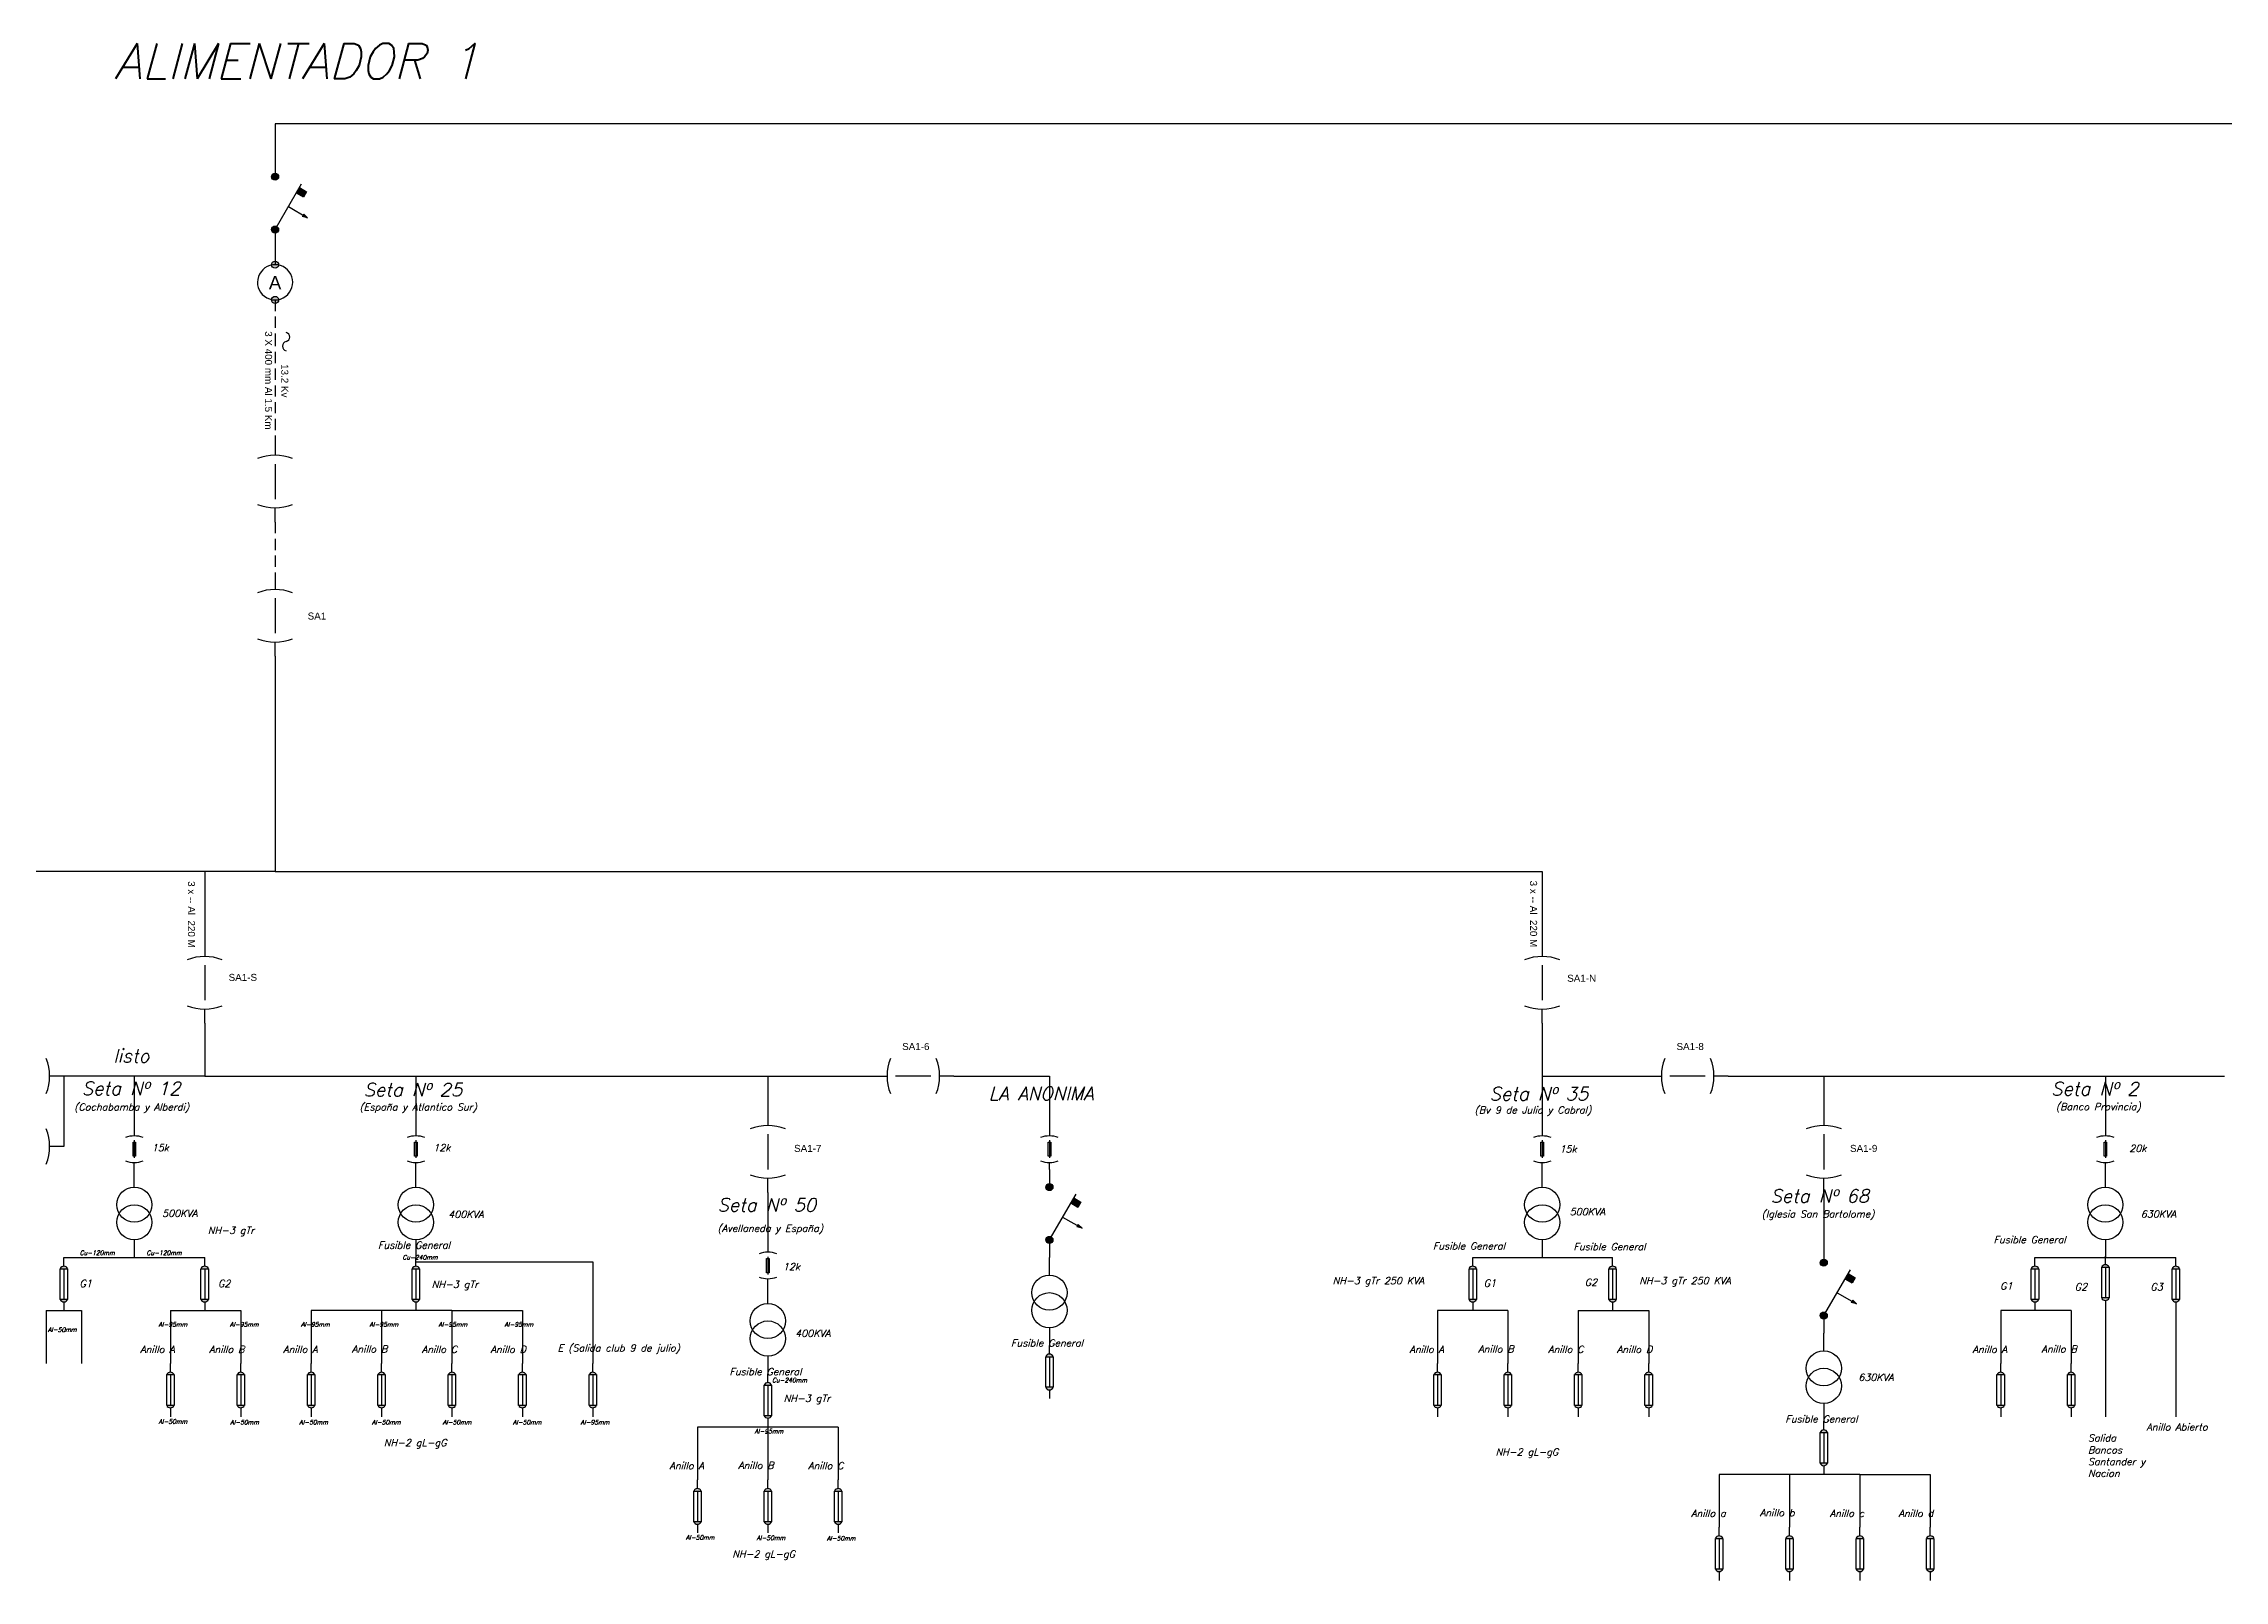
# Model space of a CAD drawing. Header units: millimetres. Extents: x 1875 to 17546, y 2661 to 4631.
# Drawn here: x 2631 to 3870, y 3259 to 4132 of the extents above; entities that cross this region are included whole.
import ezdxf

# ---------------------------------------------------------------- set-up
doc = ezdxf.new("R2010")
doc.units = ezdxf.units.MM
doc.linetypes.add('HIDDEN', pattern=[9.525, 6.35, -3.175])
doc.styles.add('IRAM', font='ROMANS.SHX', dxfattribs={"oblique": 15, "height": 2.5})
doc.styles.get("Standard").update_dxf_attribs({"font": 'arial.ttf'})

msp = doc.modelspace()

# ---------------------------------------------------------------- hatches: boundary and pattern name
h = msp.add_hatch(color=256)
h.dxf.hatch_style = 1
h.paths.add_polyline_path([(2764.1, 4056.8, 1), (2760.1, 4056.8, 1)])
h = msp.add_hatch(color=256)
h.dxf.hatch_style = 1
h.paths.add_polyline_path([(2778.2, 4045.2), (2780, 4048.3), (2776, 4050.6), (2774.2, 4047.5)])
h = msp.add_hatch(color=256)
h.dxf.hatch_style = 1
h.paths.add_polyline_path([(2764.1, 4026.8, 1), (2760.1, 4026.8, 1)])
h = msp.add_hatch(color=256)
h.dxf.hatch_style = 1
h.paths.add_polyline_path([(2778.5, 4035.6), (2778.1, 4034.9), (2780.6, 4033.5)])
h.paths.add_polyline_path([(2778.1, 4034.9), (2777.7, 4034.2), (2780.6, 4033.5)])
h = msp.add_hatch(color=256)
h.dxf.hatch_style = 1
h.paths.add_polyline_path([(2764.1, 3986.8, 1), (2760.1, 3986.8, 1)])
h.paths.add_polyline_path([(2760.1, 4006.8, 1), (2764.1, 4006.8, 1)])
h = msp.add_hatch(color=256)
h.dxf.hatch_style = 1
h.paths.add_polyline_path([(3204.1, 3482.5, 1), (3200.1, 3482.5, 1)])
h = msp.add_hatch(color=256)
h.dxf.hatch_style = 1
h.paths.add_polyline_path([(3218.2, 3470.9), (3220, 3474), (3216, 3476.4), (3214.2, 3473.3)])
h = msp.add_hatch(color=256)
h.dxf.hatch_style = 1
h.paths.add_polyline_path([(3218.5, 3461.3), (3218.1, 3460.6), (3220.6, 3459.2)])
h.paths.add_polyline_path([(3218.1, 3460.6), (3217.7, 3459.9), (3220.6, 3459.2)])
h = msp.add_hatch(color=256)
h.dxf.hatch_style = 1
h.paths.add_polyline_path([(3204.1, 3452.5, 1), (3200.1, 3452.5, 1)])
h = msp.add_hatch(color=256)
h.dxf.hatch_style = 1
h.paths.add_polyline_path([(2640, 3436.1), (2644.2, 3436.1, 0.672313)])
h.paths.add_polyline_path([(2644.2, 3418.7), (2640, 3418.7, 0.672313)])
h = msp.add_hatch(color=256)
h.dxf.hatch_style = 1
h.paths.add_polyline_path([(2720, 3436.1), (2724.2, 3436.1, 0.672313)])
h.paths.add_polyline_path([(2724.2, 3418.7), (2720, 3418.7, 0.672313)])
h = msp.add_hatch(color=256)
h.dxf.hatch_style = 1
h.paths.add_polyline_path([(2840, 3436.1), (2844.2, 3436.1, 0.672313)])
h.paths.add_polyline_path([(2844.2, 3418.7), (2840, 3418.7, 0.672313)])
h = msp.add_hatch(color=256)
h.dxf.hatch_style = 1
h.paths.add_polyline_path([(3440.5, 3436.1), (3444.7, 3436.1, 0.672313)])
h.paths.add_polyline_path([(3444.7, 3418.7), (3440.5, 3418.7, 0.672313)])
h = msp.add_hatch(color=256)
h.dxf.hatch_style = 1
h.paths.add_polyline_path([(3520, 3436.1), (3524.2, 3436.1, 0.672313)])
h.paths.add_polyline_path([(3524.2, 3418.7), (3520, 3418.7, 0.672313)])
h = msp.add_hatch(color=256)
h.dxf.hatch_style = 1
h.paths.add_polyline_path([(3644.1, 3439.5, 1), (3640.1, 3439.5, 1)])
h = msp.add_hatch(color=256)
h.dxf.hatch_style = 1
h.paths.add_polyline_path([(3658.2, 3427.9), (3660, 3430.9), (3656, 3433.3), (3654.2, 3430.2)])
h = msp.add_hatch(color=256)
h.dxf.hatch_style = 1
h.paths.add_polyline_path([(3760, 3436.1), (3764.2, 3436.1, 0.672313)])
h.paths.add_polyline_path([(3764.2, 3418.7), (3760, 3418.7, 0.672313)])
h = msp.add_hatch(color=256)
h.dxf.hatch_style = 1
h.paths.add_polyline_path([(3800, 3436.9), (3804.2, 3436.9, 0.672313)])
h.paths.add_polyline_path([(3804.2, 3419.5), (3800, 3419.5, 0.672313)])
h = msp.add_hatch(color=256)
h.dxf.hatch_style = 1
h.paths.add_polyline_path([(3840, 3436.1), (3844.2, 3436.1, 0.672313)])
h.paths.add_polyline_path([(3844.2, 3418.7), (3840, 3418.7, 0.672313)])
h = msp.add_hatch(color=256)
h.dxf.hatch_style = 1
h.paths.add_polyline_path([(3644.1, 3409.5, 1), (3640.1, 3409.5, 1)])
h = msp.add_hatch(color=256)
h.dxf.hatch_style = 1
h.paths.add_polyline_path([(3658.5, 3418.3), (3658.1, 3417.6), (3660.6, 3416.1)])
h.paths.add_polyline_path([(3658.1, 3417.6), (3657.7, 3416.9), (3660.6, 3416.1)])
h = msp.add_hatch(color=256)
h.dxf.hatch_style = 1
h.paths.add_polyline_path([(3200, 3386.1), (3204.2, 3386.1, 0.672313)])
h.paths.add_polyline_path([(3204.2, 3368.7), (3200, 3368.7, 0.672313)])
h = msp.add_hatch(color=256)
h.dxf.hatch_style = 1
h.paths.add_polyline_path([(2700.5, 3375.9), (2704.7, 3375.9, 0.672313)])
h.paths.add_polyline_path([(2704.7, 3358.4), (2700.5, 3358.4, 0.672313)])
h = msp.add_hatch(color=256)
h.dxf.hatch_style = 1
h.paths.add_polyline_path([(2740.5, 3375.9), (2744.7, 3375.9, 0.672313)])
h.paths.add_polyline_path([(2744.7, 3358.4), (2740.5, 3358.4, 0.672313)])
h = msp.add_hatch(color=256)
h.dxf.hatch_style = 1
h.paths.add_polyline_path([(2780.5, 3375.9), (2784.7, 3375.9, 0.672313)])
h.paths.add_polyline_path([(2784.7, 3358.4), (2780.5, 3358.4, 0.672313)])
h = msp.add_hatch(color=256)
h.dxf.hatch_style = 1
h.paths.add_polyline_path([(2820.5, 3375.9), (2824.7, 3375.9, 0.672313)])
h.paths.add_polyline_path([(2824.7, 3358.4), (2820.5, 3358.4, 0.672313)])
h = msp.add_hatch(color=256)
h.dxf.hatch_style = 1
h.paths.add_polyline_path([(2860.5, 3375.9), (2864.7, 3375.9, 0.672313)])
h.paths.add_polyline_path([(2864.7, 3358.4), (2860.5, 3358.4, 0.672313)])
h = msp.add_hatch(color=256)
h.dxf.hatch_style = 1
h.paths.add_polyline_path([(2900.5, 3375.9), (2904.7, 3375.9, 0.672313)])
h.paths.add_polyline_path([(2904.7, 3358.4), (2900.5, 3358.4, 0.672313)])
h = msp.add_hatch(color=256)
h.dxf.hatch_style = 1
h.paths.add_polyline_path([(2940.5, 3375.9), (2944.7, 3375.9, 0.672313)])
h.paths.add_polyline_path([(2944.7, 3358.4), (2940.5, 3358.4, 0.672313)])
h = msp.add_hatch(color=256)
h.dxf.hatch_style = 1
h.paths.add_polyline_path([(3040, 3370), (3044.2, 3370, 0.672313)])
h.paths.add_polyline_path([(3044.2, 3352.5), (3040, 3352.5, 0.672313)])
h = msp.add_hatch(color=256)
h.dxf.hatch_style = 1
h.paths.add_polyline_path([(3420.5, 3375.9), (3424.7, 3375.9, 0.672313)])
h.paths.add_polyline_path([(3424.7, 3358.4), (3420.5, 3358.4, 0.672313)])
h = msp.add_hatch(color=256)
h.dxf.hatch_style = 1
h.paths.add_polyline_path([(3460.5, 3375.9), (3464.7, 3375.9, 0.672313)])
h.paths.add_polyline_path([(3464.7, 3358.4), (3460.5, 3358.4, 0.672313)])
h = msp.add_hatch(color=256)
h.dxf.hatch_style = 1
h.paths.add_polyline_path([(3500.5, 3375.9), (3504.7, 3375.9, 0.672313)])
h.paths.add_polyline_path([(3504.7, 3358.4), (3500.5, 3358.4, 0.672313)])
h = msp.add_hatch(color=256)
h.dxf.hatch_style = 1
h.paths.add_polyline_path([(3540.5, 3375.9), (3544.7, 3375.9, 0.672313)])
h.paths.add_polyline_path([(3544.7, 3358.4), (3540.5, 3358.4, 0.672313)])
h = msp.add_hatch(color=256)
h.dxf.hatch_style = 1
h.paths.add_polyline_path([(3740.5, 3375.9), (3744.7, 3375.9, 0.672313)])
h.paths.add_polyline_path([(3744.7, 3358.4), (3740.5, 3358.4, 0.672313)])
h = msp.add_hatch(color=256)
h.dxf.hatch_style = 1
h.paths.add_polyline_path([(3780.5, 3375.9), (3784.7, 3375.9, 0.672313)])
h.paths.add_polyline_path([(3784.7, 3358.4), (3780.5, 3358.4, 0.672313)])
h = msp.add_hatch(color=256)
h.dxf.hatch_style = 1
h.paths.add_polyline_path([(3640, 3343.1), (3644.2, 3343.1, 0.672313)])
h.paths.add_polyline_path([(3644.2, 3325.6), (3640, 3325.6, 0.672313)])
h = msp.add_hatch(color=256)
h.dxf.hatch_style = 1
h.paths.add_polyline_path([(3000, 3309.7), (3004.2, 3309.7, 0.672313)])
h.paths.add_polyline_path([(3004.2, 3292.3), (3000, 3292.3, 0.672313)])
h = msp.add_hatch(color=256)
h.dxf.hatch_style = 1
h.paths.add_polyline_path([(3040, 3309.7), (3044.2, 3309.7, 0.672313)])
h.paths.add_polyline_path([(3044.2, 3292.3), (3040, 3292.3, 0.672313)])
h = msp.add_hatch(color=256)
h.dxf.hatch_style = 1
h.paths.add_polyline_path([(3080, 3309.7), (3084.2, 3309.7, 0.672313)])
h.paths.add_polyline_path([(3084.2, 3292.3), (3080, 3292.3, 0.672313)])
h = msp.add_hatch(color=256)
h.dxf.hatch_style = 1
h.paths.add_polyline_path([(3580.5, 3282.8), (3584.7, 3282.8, 0.672313)])
h.paths.add_polyline_path([(3584.7, 3265.3), (3580.5, 3265.3, 0.672313)])
h = msp.add_hatch(color=256)
h.dxf.hatch_style = 1
h.paths.add_polyline_path([(3620.5, 3282.8), (3624.7, 3282.8, 0.672313)])
h.paths.add_polyline_path([(3624.7, 3265.3), (3620.5, 3265.3, 0.672313)])
h = msp.add_hatch(color=256)
h.dxf.hatch_style = 1
h.paths.add_polyline_path([(3660.5, 3282.8), (3664.7, 3282.8, 0.672313)])
h.paths.add_polyline_path([(3664.7, 3265.3), (3660.5, 3265.3, 0.672313)])
h = msp.add_hatch(color=256)
h.dxf.hatch_style = 1
h.paths.add_polyline_path([(3700.5, 3282.8), (3704.7, 3282.8, 0.672313)])
h.paths.add_polyline_path([(3704.7, 3265.3), (3700.5, 3265.3, 0.672313)])

# ---------------------------------------------------------------- linework, layer by layer
for p, q in [((2762.1, 4086.8), (2762.1, 4066.8)), ((2762.1, 4066.8), (2762.1, 4056.8)), ((2762.1, 4026.8), (2777.2, 4052.7)), ((2769.7, 4039.8), (2780.6, 4033.5)), ((2778.5, 4035.6), (2777.7, 4034.2)), ((2780.6, 4033.5), (2777.7, 4034.2)), ((2780.6, 4033.5), (2778.5, 4035.6)), ((2780.6, 4033.5), (2780.6, 4033.5)), ((2762.1, 4026.8), (2762.1, 4016.8)), ((2762.1, 4016.8), (2762.1, 4006.8)), ((2762.1, 3906.6), (2762.1, 3898.5)), ((2762.1, 3893.5), (2762.1, 3873.5)), ((2762.1, 3860.5), (2762.1, 3868.5)), ((2762.1, 3830.4), (2762.1, 3822.3)), ((2762.1, 3817.3), (2762.1, 3797.3)), ((2762.1, 3784.2), (2762.1, 3792.3)), ((2722.1, 3621.8), (2722.1, 3613.7)), ((3482.1, 3621.8), (3482.1, 3613.7)), ((2722.1, 3608.7), (2722.1, 3588.7)), ((3482.1, 3608.7), (3482.1, 3588.7)), ((2722.1, 3575.6), (2722.1, 3583.7)), ((3482.1, 3575.6), (3482.1, 3583.7)), ((2642.1, 3545.6), (2634, 3545.6)), ((3101.6, 3545.6), (3109.7, 3545.6)), ((3134.7, 3545.6), (3114.7, 3545.6)), ((3147.8, 3545.6), (3139.7, 3545.6)), ((3541.6, 3545.6), (3549.7, 3545.6)), ((3574.7, 3545.6), (3554.7, 3545.6)), ((3587.8, 3545.6), (3579.7, 3545.6)), ((3861.6, 3545.6), (3869.7, 3545.6)), ((3042.1, 3525.6), (3042.1, 3517.5)), ((3642.1, 3525.6), (3642.1, 3517.5)), ((2682.1, 3515.6), (2682.1, 3511.6)), ((2682.1, 3509.1), (2682.1, 3499.1)), ((2842.1, 3515.6), (2842.1, 3511.6)), ((2842.1, 3509.1), (2842.1, 3499.1)), ((3042.1, 3512.5), (3042.1, 3492.5)), ((3202.1, 3515.6), (3202.1, 3511.6)), ((3202.1, 3509.1), (3202.1, 3499.1)), ((3482.1, 3515.6), (3482.1, 3511.6)), ((3482.1, 3509.1), (3482.1, 3499.1)), ((3642.1, 3512.5), (3642.1, 3492.5)), ((3802.1, 3515.6), (3802.1, 3511.6)), ((3802.1, 3509.1), (3802.1, 3499.1)), ((2642.1, 3505.6), (2634, 3505.6)), ((2682.1, 3492.5), (2682.1, 3496.6)), ((2842.1, 3492.5), (2842.1, 3496.6)), ((3202.1, 3492.5), (3202.1, 3496.6)), ((3482.1, 3492.5), (3482.1, 3496.6)), ((3802.1, 3492.5), (3802.1, 3496.6)), ((2682.1, 3482.5), (2682.1, 3492.5)), ((2842.1, 3482.5), (2842.1, 3492.5)), ((3042.1, 3479.5), (3042.1, 3487.5)), ((3202.1, 3492.5), (3202.1, 3482.5)), ((3482.1, 3482.5), (3482.1, 3492.5)), ((3642.1, 3479.5), (3642.1, 3487.5)), ((3802.1, 3482.5), (3802.1, 3492.5)), ((3202.1, 3452.5), (3217.2, 3478.5)), ((3209.6, 3465.5), (3220.6, 3459.2)), ((3218.5, 3461.3), (3217.7, 3459.9)), ((3220.6, 3459.2), (3217.7, 3459.9)), ((3220.6, 3459.2), (3218.5, 3461.3)), ((3220.6, 3459.2), (3220.6, 3459.2)), ((2682.1, 3452.5), (2682.1, 3442.5)), ((2842.1, 3452.5), (2842.1, 3442.5)), ((3042.1, 3449.5), (3042.1, 3445.4)), ((3202.1, 3452.5), (3202.1, 3442.5)), ((3482.1, 3452.5), (3482.1, 3442.5)), ((3642.1, 3449.5), (3642.1, 3439.5)), ((3802.1, 3452.5), (3802.1, 3442.5)), ((2642.1, 3437.5), (2642.1, 3442.5)), ((2642.1, 3436.1), (2642.1, 3418.7)), ((2722.1, 3437.5), (2722.1, 3442.5)), ((2722.1, 3436.1), (2722.1, 3418.7)), ((2842.1, 3437.5), (2842.1, 3442.5)), ((2842.1, 3436.1), (2842.1, 3418.7)), ((3042.1, 3442.9), (3042.1, 3432.9)), ((3202.1, 3432.5), (3202.1, 3442.5)), ((3442.6, 3437.5), (3442.6, 3442.5)), ((3442.6, 3436.1), (3442.6, 3418.7)), ((3522.1, 3437.5), (3522.1, 3442.5)), ((3522.1, 3436.1), (3522.1, 3418.7)), ((3642.1, 3409.5), (3657.2, 3435.4)), ((3762.1, 3437.5), (3762.1, 3442.5)), ((3762.1, 3436.1), (3762.1, 3418.7)), ((3802.1, 3438.3), (3802.1, 3443.3)), ((3802.1, 3436.9), (3802.1, 3419.5)), ((3842.1, 3437.5), (3842.1, 3442.5)), ((3842.1, 3436.1), (3842.1, 3418.7)), ((3042.1, 3426.4), (3042.1, 3430.4)), ((3042.1, 3416.4), (3042.1, 3426.4)), ((3649.6, 3422.4), (3660.6, 3416.1)), ((2642.1, 3417.3), (2642.1, 3412.3)), ((2722.1, 3417.3), (2722.1, 3412.3)), ((2842.1, 3417.3), (2842.1, 3412.3)), ((3442.6, 3417.3), (3442.6, 3412.3)), ((3522.1, 3417.3), (3522.1, 3412.3)), ((3642.1, 3409.5), (3642.1, 3399.5)), ((3658.5, 3418.3), (3657.7, 3416.9)), ((3660.6, 3416.1), (3657.7, 3416.9)), ((3660.6, 3416.1), (3658.5, 3418.3)), ((3660.6, 3416.1), (3660.6, 3416.1)), ((3762.1, 3417.3), (3762.1, 3412.3)), ((3802.1, 3418.1), (3802.1, 3413.1)), ((3842.1, 3417.3), (3842.1, 3412.3)), ((3202.1, 3402.5), (3202.1, 3392.5)), ((3642.1, 3389.5), (3642.1, 3399.5)), ((3042.1, 3386.4), (3042.1, 3376.4)), ((3202.1, 3387.5), (3202.1, 3392.5)), ((3202.1, 3386.1), (3202.1, 3368.7)), ((2702.6, 3377.3), (2702.6, 3382.3)), ((2702.6, 3375.9), (2702.6, 3358.4)), ((2742.6, 3377.3), (2742.6, 3382.3)), ((2742.6, 3375.9), (2742.6, 3358.4)), ((2782.6, 3377.3), (2782.6, 3382.3)), ((2782.6, 3375.9), (2782.6, 3358.4)), ((2822.6, 3377.3), (2822.6, 3382.3)), ((2822.6, 3375.9), (2822.6, 3358.4)), ((2862.6, 3377.3), (2862.6, 3382.3)), ((2862.6, 3375.9), (2862.6, 3358.4)), ((2902.6, 3377.3), (2902.6, 3382.3)), ((2902.6, 3375.9), (2902.6, 3358.4)), ((2942.6, 3377.3), (2942.6, 3382.3)), ((2942.6, 3375.9), (2942.6, 3358.4)), ((3042.1, 3371.4), (3042.1, 3376.4)), ((3422.6, 3377.3), (3422.6, 3382.3)), ((3422.6, 3375.9), (3422.6, 3358.4)), ((3462.6, 3377.3), (3462.6, 3382.3)), ((3462.6, 3375.9), (3462.6, 3358.4)), ((3502.6, 3377.3), (3502.6, 3382.3)), ((3502.6, 3375.9), (3502.6, 3358.4)), ((3542.6, 3377.3), (3542.6, 3382.3)), ((3542.6, 3375.9), (3542.6, 3358.4)), ((3742.6, 3377.3), (3742.6, 3382.3)), ((3742.6, 3375.9), (3742.6, 3358.4)), ((3782.6, 3377.3), (3782.6, 3382.3)), ((3782.6, 3375.9), (3782.6, 3358.4)), ((3042.1, 3370), (3042.1, 3352.5)), ((3202.1, 3367.3), (3202.1, 3362.3)), ((3642.1, 3359.5), (3642.1, 3349.5)), ((2702.6, 3357), (2702.6, 3352)), ((2742.6, 3357), (2742.6, 3352)), ((2782.6, 3357), (2782.6, 3352)), ((2822.6, 3357), (2822.6, 3352)), ((2862.6, 3357), (2862.6, 3352)), ((2902.6, 3357), (2902.6, 3352)), ((2942.6, 3357), (2942.6, 3352)), ((3042.1, 3351.1), (3042.1, 3346.1)), ((3422.6, 3357), (3422.6, 3352)), ((3462.6, 3357), (3462.6, 3352)), ((3502.6, 3357), (3502.6, 3352)), ((3542.6, 3357), (3542.6, 3352)), ((3642.1, 3344.5), (3642.1, 3349.5)), ((3742.6, 3357), (3742.6, 3352)), ((3782.6, 3357), (3782.6, 3352)), ((3642.1, 3343.1), (3642.1, 3325.6)), ((3642.1, 3324.2), (3642.1, 3319.2)), ((3002.1, 3311.1), (3002.1, 3316.1)), ((3002.1, 3309.7), (3002.1, 3292.3)), ((3042.1, 3311.1), (3042.1, 3316.1)), ((3042.1, 3309.7), (3042.1, 3292.3)), ((3082.1, 3311.1), (3082.1, 3316.1)), ((3082.1, 3309.7), (3082.1, 3292.3)), ((3002.1, 3290.9), (3002.1, 3285.9)), ((3042.1, 3290.9), (3042.1, 3285.9)), ((3082.1, 3290.9), (3082.1, 3285.9)), ((3582.6, 3284.2), (3582.6, 3289.2)), ((3622.6, 3284.2), (3622.6, 3289.2)), ((3662.6, 3284.2), (3662.6, 3289.2)), ((3702.6, 3284.2), (3702.6, 3289.2)), ((3582.6, 3282.8), (3582.6, 3265.3)), ((3622.6, 3282.8), (3622.6, 3265.3)), ((3662.6, 3282.8), (3662.6, 3265.3)), ((3702.6, 3282.8), (3702.6, 3265.3)), ((3582.6, 3263.9), (3582.6, 3258.9)), ((3622.6, 3263.9), (3622.6, 3258.9)), ((3662.6, 3263.9), (3662.6, 3258.9)), ((3702.6, 3263.9), (3702.6, 3258.9))]:
    msp.add_line(p, q)
at = {"color": 7}
msp.add_line((15781.7, 4086.8), (2762.1, 4086.8), dxfattribs=at)
at = {"color": 6, "linetype": 'HIDDEN'}
for p, q in [((2762.1, 3986.8), (2762.1, 3966.8)), ((2762.1, 3966.8), (2762.1, 3906.6)), ((2762.1, 3860.5), (2762.1, 3830.4))]:
    msp.add_line(p, q, dxfattribs=at)
at = {"color": 5}
for p, q in [((2762.1, 3784.2), (2762.1, 3661.8)), ((2722.1, 3661.8), (2116, 3661.8)), ((2762.1, 3661.8), (2722.1, 3661.8)), ((2722.1, 3661.8), (2722.1, 3621.8)), ((2762.1, 3661.8), (3482.1, 3661.8)), ((3482.1, 3661.8), (3482.1, 3621.8)), ((2722.1, 3575.6), (2722.1, 3545.6)), ((3482.1, 3575.6), (3482.1, 3545.6)), ((2682.1, 3545.6), (2642.1, 3545.6)), ((2642.1, 3545.6), (2642.1, 3505.6)), ((2722.1, 3545.6), (2682.1, 3545.6)), ((2682.1, 3545.6), (2682.1, 3515.6)), ((2722.1, 3545.6), (2842.1, 3545.6)), ((2842.1, 3545.6), (2842.1, 3515.6)), ((2842.1, 3545.6), (3042.1, 3545.6)), ((3042.1, 3545.6), (3042.1, 3525.6)), ((3042.1, 3545.6), (3101.6, 3545.6)), ((3147.8, 3545.6), (3202.1, 3545.6)), ((3202.1, 3545.6), (3202.1, 3515.6)), ((3482.1, 3545.6), (3482.1, 3515.6)), ((3482.1, 3545.6), (3541.6, 3545.6)), ((3587.8, 3545.6), (3642.1, 3545.6)), ((3642.1, 3545.6), (3642.1, 3525.6)), ((3642.1, 3545.6), (3701.6, 3545.6)), ((3701.6, 3545.6), (3802.1, 3545.6)), ((3802.1, 3545.6), (3802.1, 3515.6)), ((3802.1, 3545.6), (3861.6, 3545.6)), ((3042.1, 3479.5), (3042.1, 3449.5)), ((3642.1, 3479.5), (3642.1, 3449.5))]:
    msp.add_line(p, q, dxfattribs=at)
at = {"color": 1}
for p, q in [((2642.1, 3442.5), (2722.1, 3442.5)), ((2842.1, 3440), (2942.6, 3440)), ((2942.6, 3440), (2942.6, 3382.3)), ((3762.1, 3442.5), (3842.1, 3442.5)), ((2632.1, 3412.3), (2632.1, 3382.3)), ((2632.1, 3412.3), (2652.1, 3412.3)), ((2652.1, 3412.3), (2652.1, 3382.3)), ((2702.6, 3412.3), (2742.6, 3412.3)), ((2702.6, 3412.3), (2702.6, 3382.3)), ((2742.6, 3412.3), (2742.6, 3382.3)), ((2862.6, 3412.3), (2782.6, 3412.3)), ((2782.6, 3412.3), (2782.6, 3382.3)), ((2822.6, 3412.3), (2822.6, 3382.3)), ((2862.6, 3412.3), (2902.6, 3412.3)), ((2862.6, 3412.3), (2862.6, 3382.3)), ((2902.6, 3412.3), (2902.6, 3382.3)), ((3462.6, 3412.3), (3422.6, 3412.3)), ((3422.6, 3412.3), (3422.6, 3382.3)), ((3462.6, 3412.3), (3462.6, 3382.3)), ((3502.6, 3412.3), (3542.6, 3412.3)), ((3502.6, 3412.3), (3502.6, 3382.3)), ((3542.6, 3412.3), (3542.6, 3382.3)), ((3782.6, 3412.3), (3742.6, 3412.3)), ((3742.6, 3412.3), (3742.6, 3382.3)), ((3782.6, 3412.3), (3782.6, 3382.3)), ((3802.1, 3413.1), (3802.1, 3352)), ((3842.1, 3412.3), (3842.1, 3352)), ((3082.1, 3346.1), (3002.1, 3346.1)), ((3002.1, 3346.1), (3002.1, 3316.1)), ((3042.1, 3346.1), (3042.1, 3316.1)), ((3082.1, 3346.1), (3082.1, 3316.1)), ((3662.6, 3319.2), (3582.6, 3319.2)), ((3582.6, 3319.2), (3582.6, 3289.2)), ((3622.6, 3319.2), (3622.6, 3289.2)), ((3662.6, 3319.2), (3702.6, 3319.2)), ((3662.6, 3319.2), (3662.6, 3289.2)), ((3702.6, 3319.2), (3702.6, 3289.2))]:
    msp.add_line(p, q, dxfattribs=at)
at = {"color": 244, "true_color": 0x991b1e}
msp.add_line((3442.6, 3442.5), (3522.1, 3442.5), dxfattribs=at)
for points in [[(2776, 4050.6), (2780, 4048.3), (2778.2, 4045.2), (2774.2, 4047.5)], [(2681.4, 3508), (2682.8, 3508), (2682.8, 3500), (2681.4, 3500)], [(2841.4, 3508), (2842.8, 3508), (2842.8, 3500), (2841.4, 3500)], [(3201.4, 3508), (3202.8, 3508), (3202.8, 3500), (3201.4, 3500)], [(3481.4, 3508), (3482.8, 3508), (3482.8, 3500), (3481.4, 3500)], [(3801.4, 3508), (3802.8, 3508), (3802.8, 3500), (3801.4, 3500)], [(3216, 3476.4), (3220, 3474), (3218.2, 3470.9), (3214.2, 3473.3)], [(2640, 3436.1), (2644.2, 3436.1), (2644.2, 3418.7), (2640, 3418.7)], [(2720, 3436.1), (2724.2, 3436.1), (2724.2, 3418.7), (2720, 3418.7)], [(2840, 3436.1), (2844.2, 3436.1), (2844.2, 3418.7), (2840, 3418.7)], [(3041.4, 3441.9), (3042.8, 3441.9), (3042.8, 3433.8), (3041.4, 3433.8)], [(3440.5, 3436.1), (3444.7, 3436.1), (3444.7, 3418.7), (3440.5, 3418.7)], [(3520, 3436.1), (3524.2, 3436.1), (3524.2, 3418.7), (3520, 3418.7)], [(3656, 3433.3), (3660, 3430.9), (3658.2, 3427.9), (3654.2, 3430.2)], [(3760, 3436.1), (3764.2, 3436.1), (3764.2, 3418.7), (3760, 3418.7)], [(3800, 3436.9), (3804.2, 3436.9), (3804.2, 3419.5), (3800, 3419.5)], [(3840, 3436.1), (3844.2, 3436.1), (3844.2, 3418.7), (3840, 3418.7)], [(3200, 3386.1), (3204.2, 3386.1), (3204.2, 3368.7), (3200, 3368.7)], [(2700.5, 3375.9), (2704.7, 3375.9), (2704.7, 3358.4), (2700.5, 3358.4)], [(2740.5, 3375.9), (2744.7, 3375.9), (2744.7, 3358.4), (2740.5, 3358.4)], [(2780.5, 3375.9), (2784.7, 3375.9), (2784.7, 3358.4), (2780.5, 3358.4)], [(2820.5, 3375.9), (2824.7, 3375.9), (2824.7, 3358.4), (2820.5, 3358.4)], [(2860.5, 3375.9), (2864.7, 3375.9), (2864.7, 3358.4), (2860.5, 3358.4)], [(2900.5, 3375.9), (2904.7, 3375.9), (2904.7, 3358.4), (2900.5, 3358.4)], [(2940.5, 3375.9), (2944.7, 3375.9), (2944.7, 3358.4), (2940.5, 3358.4)], [(3420.5, 3375.9), (3424.7, 3375.9), (3424.7, 3358.4), (3420.5, 3358.4)], [(3460.5, 3375.9), (3464.7, 3375.9), (3464.7, 3358.4), (3460.5, 3358.4)], [(3500.5, 3375.9), (3504.7, 3375.9), (3504.7, 3358.4), (3500.5, 3358.4)], [(3540.5, 3375.9), (3544.7, 3375.9), (3544.7, 3358.4), (3540.5, 3358.4)], [(3740.5, 3375.9), (3744.7, 3375.9), (3744.7, 3358.4), (3740.5, 3358.4)], [(3780.5, 3375.9), (3784.7, 3375.9), (3784.7, 3358.4), (3780.5, 3358.4)], [(3040, 3370), (3044.2, 3370), (3044.2, 3352.5), (3040, 3352.5)], [(3640, 3343.1), (3644.2, 3343.1), (3644.2, 3325.6), (3640, 3325.6)], [(3000, 3309.7), (3004.2, 3309.7), (3004.2, 3292.3), (3000, 3292.3)], [(3040, 3309.7), (3044.2, 3309.7), (3044.2, 3292.3), (3040, 3292.3)], [(3080, 3309.7), (3084.2, 3309.7), (3084.2, 3292.3), (3080, 3292.3)], [(3580.5, 3282.8), (3584.7, 3282.8), (3584.7, 3265.3), (3580.5, 3265.3)], [(3620.5, 3282.8), (3624.7, 3282.8), (3624.7, 3265.3), (3620.5, 3265.3)], [(3660.5, 3282.8), (3664.7, 3282.8), (3664.7, 3265.3), (3660.5, 3265.3)], [(3700.5, 3282.8), (3704.7, 3282.8), (3704.7, 3265.3), (3700.5, 3265.3)]]:
    msp.add_lwpolyline(points, close=True)
for centre, radius in [((2762.1, 4056.8), 2), ((2762.1, 4026.8), 2), ((2762.1, 4006.8), 2), ((2762.1, 3986.8), 2), ((2682.1, 3472.5), 10), ((2842.1, 3472.5), 10), ((3202.1, 3482.5), 2), ((3482.1, 3472.5), 10), ((3802.1, 3472.5), 10), ((2682.1, 3462.5), 10), ((2842.1, 3462.5), 10), ((3482.1, 3462.5), 10), ((3802.1, 3462.5), 10), ((3202.1, 3452.5), 2), ((3202.1, 3422.5), 10), ((3642.1, 3439.5), 2), ((3202.1, 3412.5), 10), ((3042.1, 3406.4), 10), ((3642.1, 3409.5), 2), ((3042.1, 3396.4), 10), ((3642.1, 3379.5), 10), ((3642.1, 3369.5), 10)]:
    msp.add_circle(centre, radius)
for centre, radius, start, end in [((2762.1, 3996.8), 10, 307.3629, 232.454), ((2762.1, 3996.8), 10, 232.454, 307.3629), ((2767.8, 3965.7), 2.64, 282.1847, 77.8153), ((2768.9, 3960.5), 2.64, 102.1847, 257.8153), ((2762.1, 3871.6), 26.9, 68.2103, 111.7897), ((2762.1, 3895.5), 26.9, 248.2103, 291.7897), ((2762.1, 3795.3), 26.9, 68.2103, 111.7897), ((2762.1, 3819.2), 26.9, 248.2103, 291.7897), ((2722.1, 3586.7), 26.9, 68.2103, 111.7897), ((3482.1, 3586.7), 26.9, 68.2103, 111.7897), ((2722.1, 3610.6), 26.9, 248.2103, 291.7897), ((3482.1, 3610.6), 26.9, 248.2103, 291.7897), ((2607.1, 3545.6), 26.9, 338.2103, 21.7897), ((3136.7, 3545.6), 26.9, 158.2103, 201.7897), ((3112.8, 3545.6), 26.9, 338.2103, 21.7897), ((3576.7, 3545.6), 26.9, 158.2103, 201.7897), ((3552.8, 3545.6), 26.9, 338.2103, 21.7897), ((2607.1, 3505.6), 26.9, 338.2103, 21.7897), ((2682.1, 3498.1), 13.5, 68.2103, 111.7897), ((2842.1, 3498.1), 13.5, 68.2103, 111.7897), ((3042.1, 3490.6), 26.9, 68.2103, 111.7897), ((3202.1, 3498.1), 13.5, 68.2103, 111.7897), ((3482.1, 3498.1), 13.5, 68.2103, 111.7897), ((3642.1, 3490.6), 26.9, 68.2103, 111.7897), ((3802.1, 3498.1), 13.5, 68.2103, 111.7897), ((2682.1, 3510), 13.5, 248.2103, 291.7897), ((2842.1, 3510), 13.5, 248.2103, 291.7897), ((3202.1, 3510), 13.5, 248.2103, 291.7897), ((3482.1, 3510), 13.5, 248.2103, 291.7897), ((3802.1, 3510), 13.5, 248.2103, 291.7897), ((3042.1, 3514.5), 26.9, 248.2103, 291.7897), ((3642.1, 3514.5), 26.9, 248.2103, 291.7897), ((3042.1, 3432), 13.5, 68.2103, 111.7897), ((2642.1, 3435.3), 2.25, 22.1731, 157.8269), ((2722.1, 3435.3), 2.25, 22.1731, 157.8269), ((2842.1, 3435.3), 2.25, 22.1731, 157.8269), ((3442.6, 3435.3), 2.25, 22.1731, 157.8269), ((3522.1, 3435.3), 2.25, 22.1731, 157.8269), ((3762.1, 3435.3), 2.25, 22.1731, 157.8269), ((3802.1, 3436.1), 2.25, 22.1731, 157.8269), ((3842.1, 3435.3), 2.25, 22.1731, 157.8269), ((3042.1, 3443.9), 13.5, 248.2103, 291.7897), ((2642.1, 3419.5), 2.25, 202.1731, 337.8269), ((2722.1, 3419.5), 2.25, 202.1731, 337.8269), ((2842.1, 3419.5), 2.25, 202.1731, 337.8269), ((3442.6, 3419.5), 2.25, 202.1731, 337.8269), ((3522.1, 3419.5), 2.25, 202.1731, 337.8269), ((3762.1, 3419.5), 2.25, 202.1731, 337.8269), ((3802.1, 3420.3), 2.25, 202.1731, 337.8269), ((3842.1, 3419.5), 2.25, 202.1731, 337.8269), ((3202.1, 3385.3), 2.25, 22.1731, 157.8269), ((2702.6, 3375), 2.25, 22.1731, 157.8269), ((2742.6, 3375), 2.25, 22.1731, 157.8269), ((2782.6, 3375), 2.25, 22.1731, 157.8269), ((2822.6, 3375), 2.25, 22.1731, 157.8269), ((2862.6, 3375), 2.25, 22.1731, 157.8269), ((2902.6, 3375), 2.25, 22.1731, 157.8269), ((2942.6, 3375), 2.25, 22.1731, 157.8269), ((3042.1, 3369.1), 2.25, 22.1731, 157.8269), ((3422.6, 3375), 2.25, 22.1731, 157.8269), ((3462.6, 3375), 2.25, 22.1731, 157.8269), ((3502.6, 3375), 2.25, 22.1731, 157.8269), ((3542.6, 3375), 2.25, 22.1731, 157.8269), ((3742.6, 3375), 2.25, 22.1731, 157.8269), ((3782.6, 3375), 2.25, 22.1731, 157.8269), ((2702.6, 3359.3), 2.25, 202.1731, 337.8269), ((2742.6, 3359.3), 2.25, 202.1731, 337.8269), ((2782.6, 3359.3), 2.25, 202.1731, 337.8269), ((2822.6, 3359.3), 2.25, 202.1731, 337.8269), ((2862.6, 3359.3), 2.25, 202.1731, 337.8269), ((2902.6, 3359.3), 2.25, 202.1731, 337.8269), ((2942.6, 3359.3), 2.25, 202.1731, 337.8269), ((3202.1, 3369.5), 2.25, 202.1731, 337.8269), ((3422.6, 3359.3), 2.25, 202.1731, 337.8269), ((3462.6, 3359.3), 2.25, 202.1731, 337.8269), ((3502.6, 3359.3), 2.25, 202.1731, 337.8269), ((3542.6, 3359.3), 2.25, 202.1731, 337.8269), ((3742.6, 3359.3), 2.25, 202.1731, 337.8269), ((3782.6, 3359.3), 2.25, 202.1731, 337.8269), ((3042.1, 3353.4), 2.25, 202.1731, 337.8269), ((3642.1, 3342.2), 2.25, 22.1731, 157.8269), ((3642.1, 3326.4), 2.25, 202.1731, 337.8269), ((3002.1, 3308.9), 2.25, 22.1731, 157.8269), ((3042.1, 3308.9), 2.25, 22.1731, 157.8269), ((3082.1, 3308.9), 2.25, 22.1731, 157.8269), ((3002.1, 3293.1), 2.25, 202.1731, 337.8269), ((3042.1, 3293.1), 2.25, 202.1731, 337.8269), ((3082.1, 3293.1), 2.25, 202.1731, 337.8269), ((3582.6, 3282), 2.25, 22.1731, 157.8269), ((3622.6, 3282), 2.25, 22.1731, 157.8269), ((3662.6, 3282), 2.25, 22.1731, 157.8269), ((3702.6, 3282), 2.25, 22.1731, 157.8269), ((3582.6, 3266.2), 2.25, 202.1731, 337.8269), ((3622.6, 3266.2), 2.25, 202.1731, 337.8269), ((3662.6, 3266.2), 2.25, 202.1731, 337.8269), ((3702.6, 3266.2), 2.25, 202.1731, 337.8269)]:
    msp.add_arc(centre, radius, start, end)

# ---------------------------------------------------------------- texts
at = {"attachment_point": 1, "style": 'IRAM'}
for s, width, heights, insert, char_height in [('ALIMENTADOR 1', 256.719, [7.76], (2670.6, 4132.5), 20), ('listo', 56.683, [0], (2670.1, 3560.9), 7.5), ('Seta Nº 12', 75.297, [0], (2652.3, 3542.3), 7.5), ('Seta Nº 25', 72.825, [0], (2812.4, 3541.6), 7.5), ('LA ANONIMA', 72.337, [0], (3167.6, 3539.4), 7.5), ('Seta Nº 35', 82.684, [0], (3452.2, 3539.3), 7.5), ('Seta Nº 2', 114.428, [7.76], (3771.3, 3542.1), 7.5), ('(Cochabamba y Alberdi)', 84.131, [0], (2648, 3530.1), 4), ('(España y Atlantico Sur)', 84.131, [0], (2810.1, 3530.1), 4), ('(Bv 9 de Julio y Cabral)', 83.844, [0], (3443.7, 3528.3), 4), ('(Banco Provincia)', 83.844, [0], (3774, 3530.3), 4), ('15k', 15.282, [0], (2692, 3506.9), 4), ('12k', 15.282, [0], (2852, 3506.9), 4), ('15k', 15.282, [0], (3491.9, 3506.2), 4), ('20k', 15.282, [0], (3815.7, 3506.6), 4), ('Seta Nº 50', 69.689, [0], (3013.5, 3476.1), 7.5), ('500KVA', 74.539, [0], (3497.7, 3470.5), 4), ('(Iglesia San Bartolome)', 83.844, [0], (3606.8, 3469.2), 4), ('Seta Nº 68', 74.393, [0], (3611.8, 3481.2), 7.5), ('500KVA', 74.539, [0], (2697.9, 3469.6), 4), ('NH-3 gTr ', 74.539, [0], (2723.9, 3460), 4), ('400KVA', 74.539, [0], (2860.5, 3469.1), 4), ('(Avellaneda y España)', 74.539, [0], (3013.5, 3461.1), 4), ('630KVA', 74.539, [0], (3822.2, 3469.2), 4), ('Cu-120mm', 29.434, [0], (2651.1, 3446.4), 2.5), ('Cu-120mm', 29.434, [0], (2689.1, 3446.4), 2.5), ('Fusible General ', 50.416, [0], (2820.6, 3451.5), 4), ('Fusible General ', 50.416, [0], (3420, 3451), 4), ('Fusible General ', 50.416, [0], (3499.9, 3450.6), 4), ('Fusible General ', 50.416, [0], (3738.6, 3454.7), 4), ('Cu-240mm', 29.434, [0], (2834.5, 3443.8), 2.5), ('12k', 15.282, [0], (3050.6, 3439.3), 4), ('G1', 29.434, [0], (2651, 3429.7), 4), ('G2', 29.434, [0], (2729.7, 3429.7), 4), ('NH-3 gTr ', 74.539, [0], (2851.1, 3429.3), 4), ('NH-3 gTr 250 KVA ', 74.539, [0], (3363, 3431.3), 4), ('G1', 29.434, [0], (3448.9, 3429.9), 4), ('G2', 29.434, [0], (3506.3, 3430.3), 4), ('NH-3 gTr 250 KVA', 74.539, [0], (3537.3, 3431.3), 4), ('G1 ', 12.916, [0], (3742.3, 3428.3), 4), ('G2 ', 50.416, [0], (3784.7, 3427.8), 4), ('G3 ', 50.416, [0], (3827.7, 3427.8), 4), ('Al-50mm', 29.434, [0], (2633, 3402.7), 2.5), ('Al-95mm', 29.434, [0], (2695.9, 3405.7), 2.5), ('Al-95mm', 29.434, [0], (2736.5, 3405.7), 2.5), ('Al-95mm', 29.434, [0], (2776.9, 3405.7), 2.5), ('Al-95mm', 29.434, [0], (2815.8, 3405.7), 2.5), ('Al-95mm', 29.434, [0], (2855, 3405.7), 2.5), ('Al-95mm', 29.434, [0], (2892.5, 3405.7), 2.5), ('400KVA', 74.539, [0], (3057.6, 3401.4), 4), ('Fusible General ', 50.416, [0], (3180.3, 3395.8), 4), ('Anillo A', 29.434, [0], (2685.5, 3392.2), 4), ('Anillo B', 29.434, [0], (2724.6, 3392.2), 4), ('Anillo A', 29.434, [0], (2766.7, 3392.2), 4), ('Anillo B', 29.434, [0], (2805.8, 3392.5), 4), ('Anillo C', 29.434, [0], (2845.5, 3392.2), 4), ('Anillo D', 29.434, [0], (2884.6, 3392.2), 4), ('E (Salida club 9 de julio)', 84.131, [0], (2922.7, 3393.1), 4), ('Anillo A', 29.434, [0], (3406.7, 3392.2), 4), ('Anillo B', 29.434, [0], (3445.8, 3392.5), 4), ('Anillo C', 29.434, [0], (3485.5, 3392.2), 4), ('Anillo D', 29.434, [0], (3524.6, 3392.2), 4), ('Anillo A', 29.434, [0], (3726.7, 3392.2), 4), ('Anillo B', 29.434, [0], (3765.8, 3392.5), 4), ('Fusible General ', 50.416, [0], (3020.3, 3379.6), 4), ('Cu-240mm', 29.434, [0], (3044.5, 3374), 2.5), ('630KVA', 74.539, [0], (3661.7, 3376.3), 4), ('NH-3 gTr ', 74.539, [0], (3051.1, 3364.4), 4), ('Al-50mm', 29.434, [0], (2695.9, 3350.5), 2.5), ('Al-50mm', 29.434, [0], (2736.7, 3350.1), 2.5), ('Al-50mm', 29.434, [0], (2775.9, 3350.1), 2.5), ('Al-50mm', 29.434, [0], (2817.1, 3350.1), 2.5), ('Al-50mm', 29.434, [0], (2857.4, 3350.1), 2.5), ('Al-50mm', 29.434, [0], (2897.2, 3350.1), 2.5), ('Al-95mm', 29.434, [0], (2935.8, 3350.1), 2.5), ('Fusible General ', 50.416, [0], (3620.3, 3352.7), 4), ('Anillo Abierto', 40.427, [0], (3825.4, 3348.1), 4), ('NH-2 gL-gG', 74.539, [0], (2823.9, 3339.2), 4), ('Al-95mm', 29.434, [0], (3034.6, 3345), 2.5), ('NH-2 gL-gG', 74.539, [0], (3455.6, 3334), 4), ('Salida Bancos Santander y Nacion', 40.427, [0], (3792.2, 3341.8), 4), ('Anillo A', 29.434, [0], (2986.2, 3326.1), 4), ('Anillo B', 29.434, [0], (3025.3, 3326.4), 4), ('Anillo C', 29.434, [0], (3065, 3326.1), 4), ('Anillo a', 29.434, [0], (3566.7, 3299.1), 4), ('Anillo b', 29.434, [0], (3605.8, 3299.4), 4), ('Anillo c', 29.434, [0], (3645.5, 3299.1), 4), ('Anillo d', 29.434, [0], (3684.6, 3299.1), 4), ('Al-50mm', 29.434, [0], (2995.5, 3284.6), 2.5), ('Al-50mm', 29.434, [0], (3035.7, 3284.4), 2.5), ('Al-50mm', 29.434, [0], (3075.6, 3284.1), 2.5), ('NH-2 gL-gG', 74.539, [0], (3021.9, 3275.9), 4)]:
    msp.add_mtext_dynamic_manual_height_columns(s, width=width, gutter_width=12.5, heights=heights, dxfattribs=dict(at, insert=insert, char_height=char_height))
at = {"attachment_point": 1}
for s, width, insert, char_height in [('A', 9.889, (2758.6, 4000.4), 7.5), ('SA1', 28.858, (2780.6, 3809.1), 4), ('SA1-S', 28.858, (2735.7, 3603.7), 4), ('SA1-N', 30.577, (3496.3, 3603.2), 4), ('SA1-6', 28.858, (3118.4, 3564.4), 4), ('SA1-8', 28.858, (3558.4, 3564.4), 4), ('SA1-7', 28.858, (3057, 3506.5), 4), ('SA1-9', 28.858, (3657, 3506.5), 4)]:
    msp.add_mtext_dynamic_manual_height_columns(s, width=width, gutter_width=12.5, heights=[0], dxfattribs=dict(at, insert=insert, char_height=char_height))
at = {"char_height": 4, "attachment_point": 1, "rotation": 270}
for s, width, insert in [('3 X 400 mm Al 1.5 Km', 125.724, (2760.4, 3969)), ('13.2 Kv', 125.724, (2769.6, 3950.3)), ('3 x -- Al  220 M', 60.155, (2716.6, 3656.4)), ('3 x -- Al  220 M', 60.155, (3479.2, 3656.7))]:
    msp.add_mtext_dynamic_manual_height_columns(s, width=width, gutter_width=12.5, heights=[0], dxfattribs=dict(at, insert=insert))

doc.saveas('drawing.dxf')
